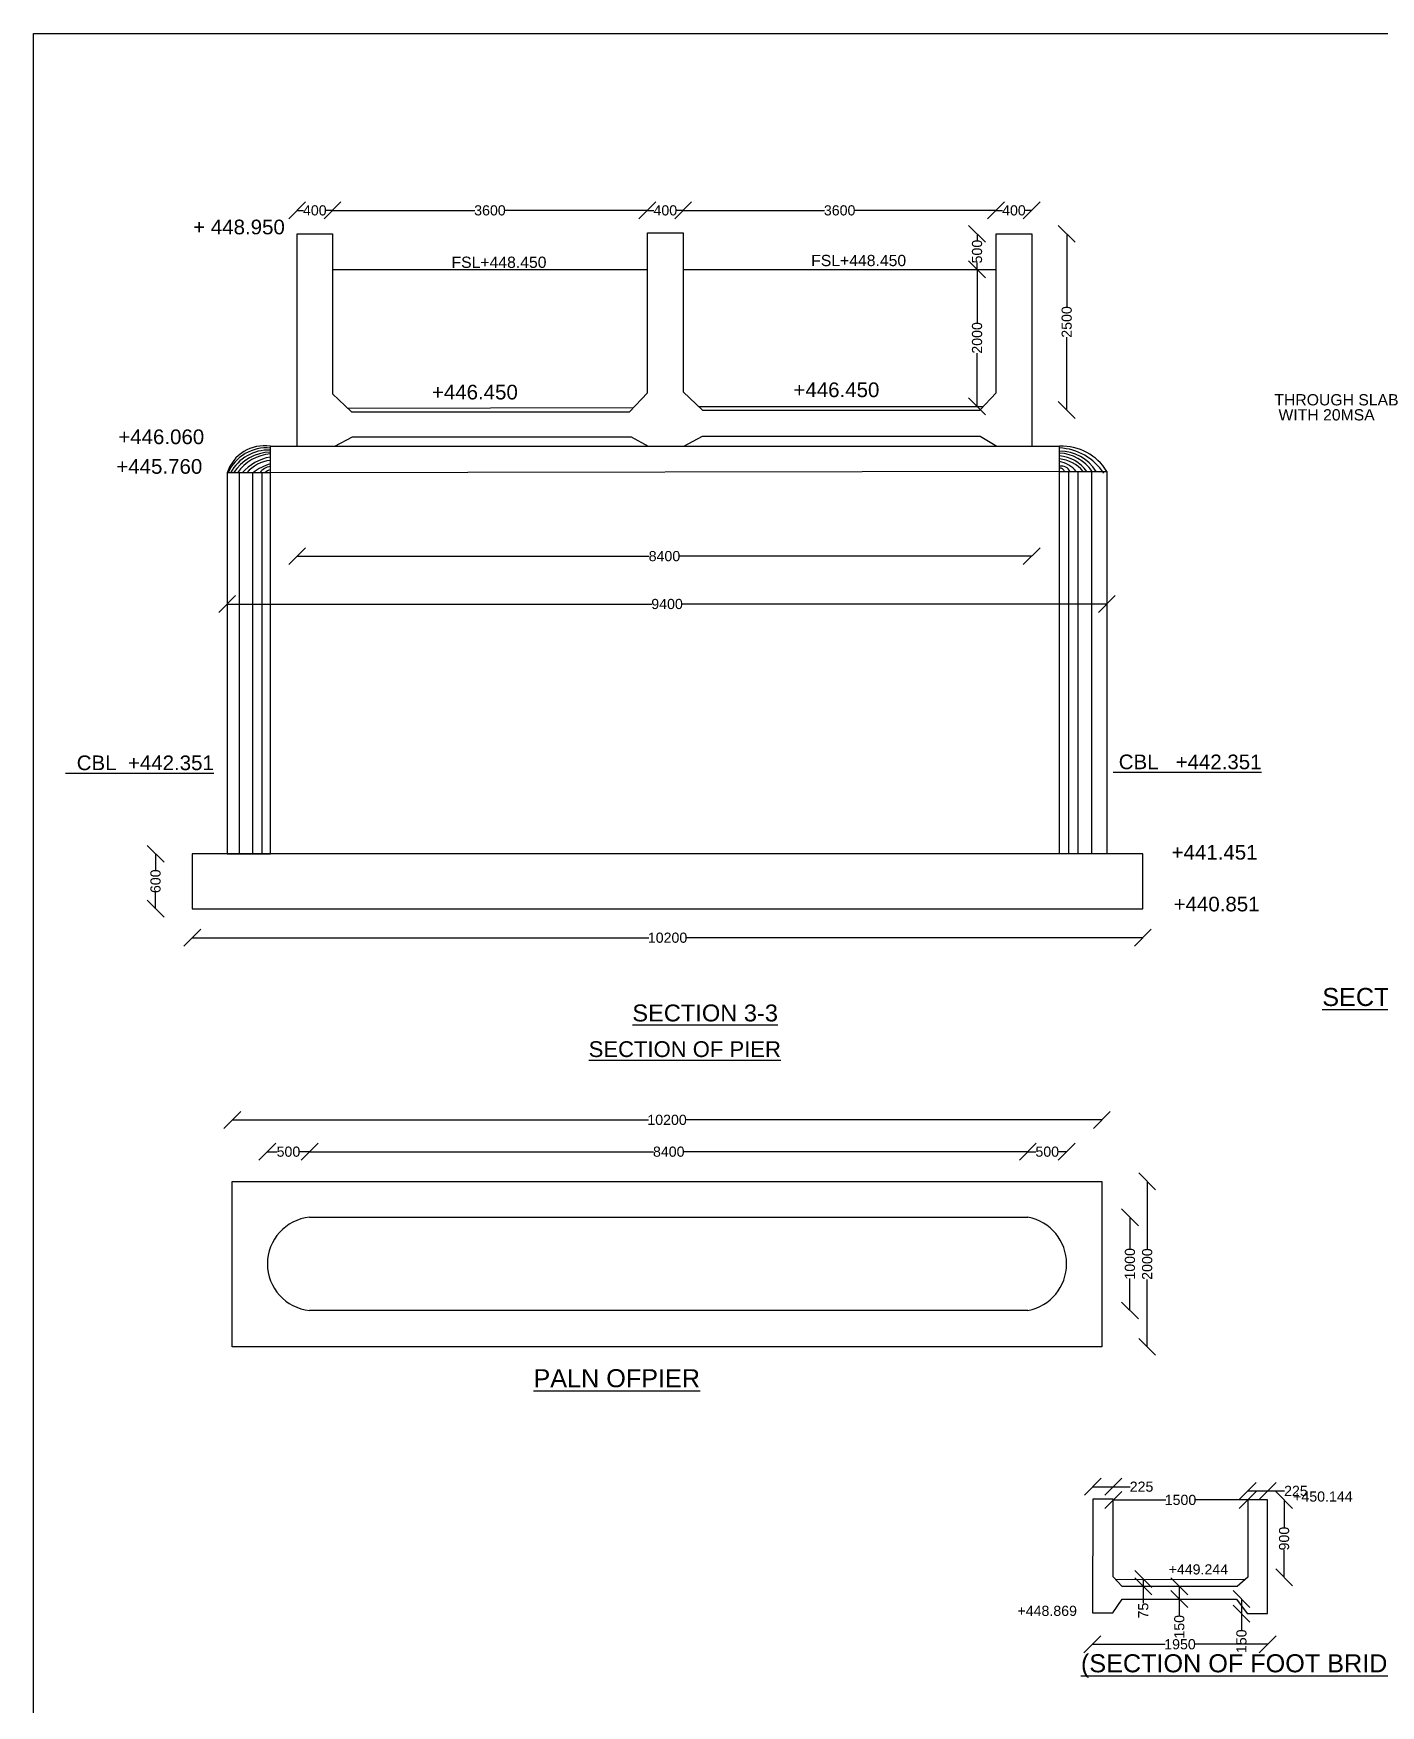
# Model space of a CAD drawing. Header units: millimetres. Extents: x 5763158 to 5770692, y 20980688 to 20986539.
# Drawn here: x 5763158 to 5765549, y 20983571 to 20986539 of the extents above; entities that cross this region are included whole.
import ezdxf

# ---------------------------------------------------------------- set-up
doc = ezdxf.new("R2010")
doc.units = ezdxf.units.MM
doc.header["$MEASUREMENT"] = 0
for name, color, linetype in [('DIMENSIONS', 7, 'Continuous'), ('DRAWING', 7, 'Continuous'), ('TEXT', 7, 'Continuous')]:
    doc.layers.add(name, color=color, linetype=linetype)
doc.styles.get("Standard").update_dxf_attribs({"font": 'arial.ttf', "height": 18})
doc.dimstyles.get("Standard").update_dxf_attribs({"dimtxt": 18, "dimasz": 30, "dimexe": 0.18, "dimexo": 0.0625, "dimgap": 0.09, "dimtad": 0, "dimdec": 0, "dimzin": 0, "dimdsep": 46, "dimtxsty": 'Standard', "dimblk": 'OBLIQUE', "dimcen": 0.09, "dimse1": 1, "dimse2": 1, "dimadec": 0, "dimazin": 0, "dimtfac": 1, "dimtdec": 0, "dimtofl": 0, "dimtmove": 0, "dimatfit": 3, "dimfxl": 1, "dimtolj": 1, "dimtzin": 0, "dimarcsym": 0})

# ---------------------------------------------------------------- blocks, each defined once
blk = doc.blocks.new('_Oblique')
at = {"color": 0, "linetype": 'ByBlock', "lineweight": -2}
blk.add_line((-0.5, -0.5), (0.5, 0.5), dxfattribs=at)
blk = doc.blocks.new('*D4')
at = {"layer": 'Defpoints', "color": 0, "transparency": 16777216}
for p in [(5763688.6, 20986224.8), (5763625.8, 20986183.3), (5763688.6, 20986183.3)]:
    blk.add_point(p, dxfattribs=at)
at = {"layer": 'DIMENSIONS', "color": 0, "lineweight": -2, "transparency": 16777216}
for p, q in [((5763625.8, 20986224.8), (5763636.9, 20986224.8)), ((5763688.6, 20986224.8), (5763677.5, 20986224.8))]:
    blk.add_line(p, q, dxfattribs=at)
at = {"layer": 'DIMENSIONS', "color": 0, "lineweight": -2, "transparency": 16777216, "xscale": 30, "yscale": 30, "zscale": 30, "rotation": 180}
blk.add_blockref('_Oblique', (5763625.8, 20986224.8), dxfattribs=at)
at = {"layer": 'DIMENSIONS', "color": 0, "lineweight": -2, "transparency": 16777216, "xscale": 30, "yscale": 30, "zscale": 30}
blk.add_blockref('_Oblique', (5763688.6, 20986224.8), dxfattribs=at)
at = {"layer": 'DIMENSIONS', "color": 0, "transparency": 16777216, "insert": (5763657.2, 20986224.8), "char_height": 18, "attachment_point": 5}
blk.add_mtext('\\A1;400', dxfattribs=at)
blk = doc.blocks.new('*D5')
at = {"layer": 'Defpoints', "color": 0, "transparency": 16777216}
for p in [(5764247.5, 20986224.8), (5763688.6, 20986183.3), (5764247.5, 20986183.3)]:
    blk.add_point(p, dxfattribs=at)
at = {"layer": 'DIMENSIONS', "color": 0, "lineweight": -2, "transparency": 16777216}
for p, q in [((5763688.6, 20986224.8), (5763941.1, 20986224.8)), ((5764247.5, 20986224.8), (5763995, 20986224.8))]:
    blk.add_line(p, q, dxfattribs=at)
at = {"layer": 'DIMENSIONS', "color": 0, "lineweight": -2, "transparency": 16777216, "xscale": 30, "yscale": 30, "zscale": 30, "rotation": 180}
blk.add_blockref('_Oblique', (5763688.6, 20986224.8), dxfattribs=at)
at = {"layer": 'DIMENSIONS', "color": 0, "lineweight": -2, "transparency": 16777216, "xscale": 30, "yscale": 30, "zscale": 30}
blk.add_blockref('_Oblique', (5764247.5, 20986224.8), dxfattribs=at)
at = {"layer": 'DIMENSIONS', "color": 0, "transparency": 16777216, "insert": (5763968, 20986224.8), "char_height": 18, "attachment_point": 5}
blk.add_mtext('\\A1;3600', dxfattribs=at)
blk = doc.blocks.new('*D6')
at = {"layer": 'Defpoints', "color": 0, "transparency": 16777216}
for p in [(5764310.9, 20986224.8), (5764247.5, 20986183.3), (5764310.9, 20986184.9)]:
    blk.add_point(p, dxfattribs=at)
at = {"layer": 'DIMENSIONS', "color": 0, "lineweight": -2, "transparency": 16777216}
for p, q in [((5764247.5, 20986224.8), (5764258.9, 20986224.8)), ((5764310.9, 20986224.8), (5764299.5, 20986224.8))]:
    blk.add_line(p, q, dxfattribs=at)
at = {"layer": 'DIMENSIONS', "color": 0, "lineweight": -2, "transparency": 16777216, "xscale": 30, "yscale": 30, "zscale": 30, "rotation": 180}
blk.add_blockref('_Oblique', (5764247.5, 20986224.8), dxfattribs=at)
at = {"layer": 'DIMENSIONS', "color": 0, "lineweight": -2, "transparency": 16777216, "xscale": 30, "yscale": 30, "zscale": 30}
blk.add_blockref('_Oblique', (5764310.9, 20986224.8), dxfattribs=at)
at = {"layer": 'DIMENSIONS', "color": 0, "transparency": 16777216, "insert": (5764279.2, 20986224.8), "char_height": 18, "attachment_point": 5}
blk.add_mtext('\\A1;400', dxfattribs=at)
blk = doc.blocks.new('*D7')
at = {"layer": 'Defpoints', "color": 0, "transparency": 16777216}
for p in [(5764866.2, 20986224.8), (5764310.9, 20986184.9), (5764866.2, 20986184.9)]:
    blk.add_point(p, dxfattribs=at)
at = {"layer": 'DIMENSIONS', "color": 0, "lineweight": -2, "transparency": 16777216}
for p, q in [((5764310.9, 20986224.8), (5764561.7, 20986224.8)), ((5764866.2, 20986224.8), (5764615.5, 20986224.8))]:
    blk.add_line(p, q, dxfattribs=at)
at = {"layer": 'DIMENSIONS', "color": 0, "lineweight": -2, "transparency": 16777216, "xscale": 30, "yscale": 30, "zscale": 30, "rotation": 180}
blk.add_blockref('_Oblique', (5764310.9, 20986224.8), dxfattribs=at)
at = {"layer": 'DIMENSIONS', "color": 0, "lineweight": -2, "transparency": 16777216, "xscale": 30, "yscale": 30, "zscale": 30}
blk.add_blockref('_Oblique', (5764866.2, 20986224.8), dxfattribs=at)
at = {"layer": 'DIMENSIONS', "color": 0, "transparency": 16777216, "insert": (5764588.6, 20986224.8), "char_height": 18, "attachment_point": 5}
blk.add_mtext('\\A1;3600', dxfattribs=at)
blk = doc.blocks.new('*D8')
at = {"layer": 'Defpoints', "color": 0, "transparency": 16777216}
for p in [(5764929.5, 20986224.8), (5764866.2, 20986184.9), (5764929.5, 20986184.9)]:
    blk.add_point(p, dxfattribs=at)
at = {"layer": 'DIMENSIONS', "color": 0, "lineweight": -2, "transparency": 16777216}
for p, q in [((5764866.2, 20986224.8), (5764877.6, 20986224.8)), ((5764929.5, 20986224.8), (5764918.2, 20986224.8))]:
    blk.add_line(p, q, dxfattribs=at)
at = {"layer": 'DIMENSIONS', "color": 0, "lineweight": -2, "transparency": 16777216, "xscale": 30, "yscale": 30, "zscale": 30, "rotation": 180}
blk.add_blockref('_Oblique', (5764866.2, 20986224.8), dxfattribs=at)
at = {"layer": 'DIMENSIONS', "color": 0, "lineweight": -2, "transparency": 16777216, "xscale": 30, "yscale": 30, "zscale": 30}
blk.add_blockref('_Oblique', (5764929.5, 20986224.8), dxfattribs=at)
at = {"layer": 'DIMENSIONS', "color": 0, "transparency": 16777216, "insert": (5764897.9, 20986224.8), "char_height": 18, "attachment_point": 5}
blk.add_mtext('\\A1;400', dxfattribs=at)
blk = doc.blocks.new('*D9')
at = {"layer": 'Defpoints', "color": 0, "transparency": 16777216}
for p in [(5764866.2, 20986183.3), (5764832.5, 20986120.1), (5764866.2, 20986120.1)]:
    blk.add_point(p, dxfattribs=at)
at = {"layer": 'DIMENSIONS', "color": 0, "lineweight": -2, "transparency": 16777216}
for p, q in [((5764832.5, 20986183.3), (5764832.5, 20986171.6)), ((5764832.5, 20986120.1), (5764832.5, 20986131.7))]:
    blk.add_line(p, q, dxfattribs=at)
at = {"layer": 'DIMENSIONS', "color": 0, "lineweight": -2, "transparency": 16777216, "xscale": 30, "yscale": 30, "zscale": 30}
for p, rotation in [((5764832.5, 20986183.3), 90), ((5764832.5, 20986120.1), 270)]:
    blk.add_blockref('_Oblique', p, dxfattribs=dict(at, rotation=rotation))
at = {"layer": 'DIMENSIONS', "color": 0, "transparency": 16777216, "insert": (5764832.5, 20986151.7), "char_height": 18, "attachment_point": 5, "rotation": 90}
blk.add_mtext('\\A1;500', dxfattribs=at)
blk = doc.blocks.new('*D10')
at = {"layer": 'Defpoints', "color": 0, "transparency": 16777216}
for p in [(5764832.5, 20986120.1), (5764832.5, 20985877), (5764843.6, 20985877)]:
    blk.add_point(p, dxfattribs=at)
at = {"layer": 'DIMENSIONS', "color": 0, "lineweight": -2, "transparency": 16777216}
for p, q in [((5764832.5, 20986120.1), (5764832.5, 20986025.6)), ((5764832.5, 20985877), (5764832.5, 20985971.5))]:
    blk.add_line(p, q, dxfattribs=at)
at = {"layer": 'DIMENSIONS', "color": 0, "lineweight": -2, "transparency": 16777216, "xscale": 30, "yscale": 30, "zscale": 30}
for p, rotation in [((5764832.5, 20986120.1), 90), ((5764832.5, 20985877), 270)]:
    blk.add_blockref('_Oblique', p, dxfattribs=dict(at, rotation=rotation))
at = {"layer": 'DIMENSIONS', "color": 0, "transparency": 16777216, "insert": (5764832.5, 20985998.5), "char_height": 18, "attachment_point": 5, "rotation": 90}
blk.add_mtext('\\A1;2000', dxfattribs=at)
blk = doc.blocks.new('*D11')
at = {"layer": 'Defpoints', "color": 0, "transparency": 16777216}
for p in [(5764929.5, 20986183.3), (5764837.3, 20985870.4), (5764991.6, 20985870.4)]:
    blk.add_point(p, dxfattribs=at)
at = {"layer": 'DIMENSIONS', "color": 0, "lineweight": -2, "transparency": 16777216}
for p, q in [((5764991.6, 20986183.3), (5764991.6, 20986053.9)), ((5764991.6, 20985870.4), (5764991.6, 20985999.7))]:
    blk.add_line(p, q, dxfattribs=at)
at = {"layer": 'DIMENSIONS', "color": 0, "lineweight": -2, "transparency": 16777216, "xscale": 30, "yscale": 30, "zscale": 30}
for p, rotation in [((5764991.6, 20986183.3), 90), ((5764991.6, 20985870.4), 270)]:
    blk.add_blockref('_Oblique', p, dxfattribs=dict(at, rotation=rotation))
at = {"layer": 'DIMENSIONS', "color": 0, "transparency": 16777216, "insert": (5764991.6, 20986026.8), "char_height": 18, "attachment_point": 5, "rotation": 90}
blk.add_mtext('\\A1;2500', dxfattribs=at)
blk = doc.blocks.new('*D12')
at = {"layer": 'Defpoints', "color": 0, "transparency": 16777216}
for p in [(5763625.8, 20985806.2), (5764929.5, 20985806.2), (5764929.5, 20985611.1)]:
    blk.add_point(p, dxfattribs=at)
at = {"layer": 'DIMENSIONS', "color": 0, "lineweight": -2, "transparency": 16777216}
for p, q in [((5763625.8, 20985611.1), (5764250.7, 20985611.1)), ((5764929.5, 20985611.1), (5764304.6, 20985611.1))]:
    blk.add_line(p, q, dxfattribs=at)
at = {"layer": 'DIMENSIONS', "color": 0, "lineweight": -2, "transparency": 16777216, "xscale": 30, "yscale": 30, "zscale": 30, "rotation": 180}
blk.add_blockref('_Oblique', (5763625.8, 20985611.1), dxfattribs=at)
at = {"layer": 'DIMENSIONS', "color": 0, "lineweight": -2, "transparency": 16777216, "xscale": 30, "yscale": 30, "zscale": 30}
blk.add_blockref('_Oblique', (5764929.5, 20985611.1), dxfattribs=at)
at = {"layer": 'DIMENSIONS', "color": 0, "transparency": 16777216, "insert": (5764277.7, 20985611.1), "char_height": 18, "attachment_point": 5}
blk.add_mtext('\\A1;8400', dxfattribs=at)
blk = doc.blocks.new('*D13')
at = {"layer": 'Defpoints', "color": 0, "transparency": 16777216}
for p in [(5763501.7, 20985526.1), (5765062.8, 20985526.1), (5765062.8, 20985526.1)]:
    blk.add_point(p, dxfattribs=at)
at = {"layer": 'DIMENSIONS', "color": 0, "lineweight": -2, "transparency": 16777216}
for p, q in [((5763501.7, 20985526.1), (5764255.3, 20985526.1)), ((5765062.8, 20985526.1), (5764309.2, 20985526.1))]:
    blk.add_line(p, q, dxfattribs=at)
at = {"layer": 'DIMENSIONS', "color": 0, "lineweight": -2, "transparency": 16777216, "xscale": 30, "yscale": 30, "zscale": 30, "rotation": 180}
blk.add_blockref('_Oblique', (5763501.7, 20985526.1), dxfattribs=at)
at = {"layer": 'DIMENSIONS', "color": 0, "lineweight": -2, "transparency": 16777216, "xscale": 30, "yscale": 30, "zscale": 30}
blk.add_blockref('_Oblique', (5765062.8, 20985526.1), dxfattribs=at)
at = {"layer": 'DIMENSIONS', "color": 0, "transparency": 16777216, "insert": (5764282.3, 20985526.1), "char_height": 18, "attachment_point": 5}
blk.add_mtext('\\A1;9400', dxfattribs=at)
blk = doc.blocks.new('*D14')
at = {"layer": 'Defpoints', "color": 0, "transparency": 16777216}
for p in [(5763439.8, 20984985.3), (5765126.7, 20984985.3), (5765126.7, 20984933.8)]:
    blk.add_point(p, dxfattribs=at)
at = {"layer": 'DIMENSIONS', "color": 0, "lineweight": -2, "transparency": 16777216}
for p, q in [((5763439.8, 20984933.8), (5764250.1, 20984933.8)), ((5765126.7, 20984933.8), (5764316.3, 20984933.8))]:
    blk.add_line(p, q, dxfattribs=at)
at = {"layer": 'DIMENSIONS', "color": 0, "lineweight": -2, "transparency": 16777216, "xscale": 30, "yscale": 30, "zscale": 30, "rotation": 180}
blk.add_blockref('_Oblique', (5763439.8, 20984933.8), dxfattribs=at)
at = {"layer": 'DIMENSIONS', "color": 0, "lineweight": -2, "transparency": 16777216, "xscale": 30, "yscale": 30, "zscale": 30}
blk.add_blockref('_Oblique', (5765126.7, 20984933.8), dxfattribs=at)
at = {"layer": 'DIMENSIONS', "color": 0, "transparency": 16777216, "insert": (5764283.2, 20984933.8), "char_height": 18, "attachment_point": 5}
blk.add_mtext('\\A1;10200', dxfattribs=at)
blk = doc.blocks.new('*D15')
at = {"layer": 'Defpoints', "color": 0, "transparency": 16777216}
for p in [(5763439.8, 20985082.8), (5763374.6, 20984985.3), (5763439.8, 20984985.3)]:
    blk.add_point(p, dxfattribs=at)
at = {"layer": 'DIMENSIONS', "color": 0, "lineweight": -2, "transparency": 16777216}
for p, q in [((5763374.6, 20985082.8), (5763374.6, 20985054)), ((5763374.6, 20984985.3), (5763374.6, 20985014.1))]:
    blk.add_line(p, q, dxfattribs=at)
at = {"layer": 'DIMENSIONS', "color": 0, "lineweight": -2, "transparency": 16777216, "xscale": 30, "yscale": 30, "zscale": 30}
for p, rotation in [((5763374.6, 20985082.8), 90), ((5763374.6, 20984985.3), 270)]:
    blk.add_blockref('_Oblique', p, dxfattribs=dict(at, rotation=rotation))
at = {"layer": 'DIMENSIONS', "color": 0, "transparency": 16777216, "insert": (5763374.6, 20985034.1), "char_height": 18, "attachment_point": 5, "rotation": 90}
blk.add_mtext('\\A1;600', dxfattribs=at)
blk = doc.blocks.new('*D45')
at = {"layer": 'Defpoints', "color": 0, "transparency": 16777216}
for p in [(5765053.9, 20984610.5), (5763510.7, 20984501.4), (5765053.9, 20984501.4)]:
    blk.add_point(p, dxfattribs=at)
at = {"layer": 'DIMENSIONS', "color": 0, "lineweight": -2, "transparency": 16777216}
for p, q in [((5763510.7, 20984610.5), (5764249.2, 20984610.5)), ((5765053.9, 20984610.5), (5764315.4, 20984610.5))]:
    blk.add_line(p, q, dxfattribs=at)
at = {"layer": 'DIMENSIONS', "color": 0, "lineweight": -2, "transparency": 16777216, "xscale": 30, "yscale": 30, "zscale": 30, "rotation": 180}
blk.add_blockref('_Oblique', (5763510.7, 20984610.5), dxfattribs=at)
at = {"layer": 'DIMENSIONS', "color": 0, "lineweight": -2, "transparency": 16777216, "xscale": 30, "yscale": 30, "zscale": 30}
blk.add_blockref('_Oblique', (5765053.9, 20984610.5), dxfattribs=at)
at = {"layer": 'DIMENSIONS', "color": 0, "transparency": 16777216, "insert": (5764282.3, 20984610.5), "char_height": 18, "attachment_point": 5}
blk.add_mtext('\\A1;10200', dxfattribs=at)
blk = doc.blocks.new('*D46')
at = {"layer": 'Defpoints', "color": 0, "transparency": 16777216}
for p in [(5763647.9, 20984554), (5763647.9, 20984437.7), (5763573, 20984355)]:
    blk.add_point(p, dxfattribs=at)
at = {"layer": 'DIMENSIONS', "color": 0, "lineweight": -2, "transparency": 16777216}
for p, q in [((5763573, 20984554), (5763590.5, 20984554)), ((5763647.9, 20984554), (5763630.4, 20984554))]:
    blk.add_line(p, q, dxfattribs=at)
at = {"layer": 'DIMENSIONS', "color": 0, "lineweight": -2, "transparency": 16777216, "xscale": 30, "yscale": 30, "zscale": 30, "rotation": 180}
blk.add_blockref('_Oblique', (5763573, 20984554), dxfattribs=at)
at = {"layer": 'DIMENSIONS', "color": 0, "lineweight": -2, "transparency": 16777216, "xscale": 30, "yscale": 30, "zscale": 30}
blk.add_blockref('_Oblique', (5763647.9, 20984554), dxfattribs=at)
at = {"layer": 'DIMENSIONS', "color": 0, "transparency": 16777216, "insert": (5763610.4, 20984554), "char_height": 18, "attachment_point": 5}
blk.add_mtext('\\A1;500', dxfattribs=at)
blk = doc.blocks.new('*D47')
at = {"layer": 'Defpoints', "color": 0, "transparency": 16777216}
for p in [(5764922.6, 20984554), (5763647.9, 20984437.7), (5764922.6, 20984437.7)]:
    blk.add_point(p, dxfattribs=at)
at = {"layer": 'DIMENSIONS', "color": 0, "lineweight": -2, "transparency": 16777216}
for p, q in [((5763647.9, 20984554), (5764258.3, 20984554)), ((5764922.6, 20984554), (5764312.2, 20984554))]:
    blk.add_line(p, q, dxfattribs=at)
at = {"layer": 'DIMENSIONS', "color": 0, "lineweight": -2, "transparency": 16777216, "xscale": 30, "yscale": 30, "zscale": 30, "rotation": 180}
blk.add_blockref('_Oblique', (5763647.9, 20984554), dxfattribs=at)
at = {"layer": 'DIMENSIONS', "color": 0, "lineweight": -2, "transparency": 16777216, "xscale": 30, "yscale": 30, "zscale": 30}
blk.add_blockref('_Oblique', (5764922.6, 20984554), dxfattribs=at)
at = {"layer": 'DIMENSIONS', "color": 0, "transparency": 16777216, "insert": (5764285.3, 20984554), "char_height": 18, "attachment_point": 5}
blk.add_mtext('\\A1;8400', dxfattribs=at)
blk = doc.blocks.new('*D48')
at = {"layer": 'Defpoints', "color": 0, "transparency": 16777216}
for p in [(5764991.3, 20984554), (5764922.6, 20984437.7), (5764991.3, 20984355)]:
    blk.add_point(p, dxfattribs=at)
at = {"layer": 'DIMENSIONS', "color": 0, "lineweight": -2, "transparency": 16777216}
for p, q in [((5764922.6, 20984554), (5764937, 20984554)), ((5764991.3, 20984554), (5764976.9, 20984554))]:
    blk.add_line(p, q, dxfattribs=at)
at = {"layer": 'DIMENSIONS', "color": 0, "lineweight": -2, "transparency": 16777216, "xscale": 30, "yscale": 30, "zscale": 30, "rotation": 180}
blk.add_blockref('_Oblique', (5764922.6, 20984554), dxfattribs=at)
at = {"layer": 'DIMENSIONS', "color": 0, "lineweight": -2, "transparency": 16777216, "xscale": 30, "yscale": 30, "zscale": 30}
blk.add_blockref('_Oblique', (5764991.3, 20984554), dxfattribs=at)
at = {"layer": 'DIMENSIONS', "color": 0, "transparency": 16777216, "insert": (5764957, 20984554), "char_height": 18, "attachment_point": 5}
blk.add_mtext('\\A1;500', dxfattribs=at)
blk = doc.blocks.new('*D49')
at = {"layer": 'Defpoints', "color": 0, "transparency": 16777216}
for p in [(5764922.6, 20984437.7), (5764922.6, 20984272.2), (5765103.8, 20984272.2)]:
    blk.add_point(p, dxfattribs=at)
at = {"layer": 'DIMENSIONS', "color": 0, "lineweight": -2, "transparency": 16777216}
for p, q in [((5765103.8, 20984437.7), (5765103.8, 20984381)), ((5765103.8, 20984272.2), (5765103.8, 20984328.9))]:
    blk.add_line(p, q, dxfattribs=at)
at = {"layer": 'DIMENSIONS', "color": 0, "lineweight": -2, "transparency": 16777216, "xscale": 30, "yscale": 30, "zscale": 30}
for p, rotation in [((5765103.8, 20984437.7), 90), ((5765103.8, 20984272.2), 270)]:
    blk.add_blockref('_Oblique', p, dxfattribs=dict(at, rotation=rotation))
at = {"layer": 'DIMENSIONS', "color": 0, "transparency": 16777216, "insert": (5765103.8, 20984355), "char_height": 18, "attachment_point": 5, "rotation": 90}
blk.add_mtext('\\A1;1000', dxfattribs=at)
blk = doc.blocks.new('*D50')
at = {"layer": 'Defpoints', "color": 0, "transparency": 16777216}
for p in [(5765053.9, 20984501.4), (5765053.9, 20984207.7), (5765134.4, 20984207.7)]:
    blk.add_point(p, dxfattribs=at)
at = {"layer": 'DIMENSIONS', "color": 0, "lineweight": -2, "transparency": 16777216}
for p, q in [((5765134.4, 20984501.4), (5765134.4, 20984381.7)), ((5765134.4, 20984207.7), (5765134.4, 20984327.5))]:
    blk.add_line(p, q, dxfattribs=at)
at = {"layer": 'DIMENSIONS', "color": 0, "lineweight": -2, "transparency": 16777216, "xscale": 30, "yscale": 30, "zscale": 30}
for p, rotation in [((5765134.4, 20984501.4), 90), ((5765134.4, 20984207.7), 270)]:
    blk.add_blockref('_Oblique', p, dxfattribs=dict(at, rotation=rotation))
at = {"layer": 'DIMENSIONS', "color": 0, "transparency": 16777216, "insert": (5765134.4, 20984354.6), "char_height": 18, "attachment_point": 5, "rotation": 90}
blk.add_mtext('\\A1;2000', dxfattribs=at)
blk = doc.blocks.new('*D60')
at = {"layer": 'Defpoints', "color": 0, "transparency": 16777216}
for p in [(5765074.2, 20983959.4), (5765038, 20983937.5), (5765074.2, 20983937.5)]:
    blk.add_point(p, dxfattribs=at)
at = {"layer": 'DIMENSIONS', "color": 0, "lineweight": -2, "transparency": 16777216}
for p, q in [((5765038, 20983959.4), (5765074.2, 20983959.4)), ((5765074.2, 20983959.4), (5765104.2, 20983959.4))]:
    blk.add_line(p, q, dxfattribs=at)
at = {"layer": 'DIMENSIONS', "color": 0, "lineweight": -2, "transparency": 16777216, "xscale": 30, "yscale": 30, "zscale": 30, "rotation": 180}
blk.add_blockref('_Oblique', (5765038, 20983959.4), dxfattribs=at)
at = {"layer": 'DIMENSIONS', "color": 0, "lineweight": -2, "transparency": 16777216, "xscale": 30, "yscale": 30, "zscale": 30}
blk.add_blockref('_Oblique', (5765074.2, 20983959.4), dxfattribs=at)
at = {"layer": 'DIMENSIONS', "color": 0, "transparency": 16777216, "insert": (5765124.4, 20983959.4), "char_height": 18, "attachment_point": 5}
blk.add_mtext('\\A1;225', dxfattribs=at)
blk = doc.blocks.new('*D61')
at = {"layer": 'Defpoints', "color": 0, "transparency": 16777216}
for p in [(5765074.2, 20983937.5), (5765312.7, 20983935.9), (5765312.7, 20983935.9)]:
    blk.add_point(p, dxfattribs=at)
at = {"layer": 'DIMENSIONS', "color": 0, "lineweight": -2, "transparency": 16777216}
for p, q in [((5765074.2, 20983935.9), (5765167.4, 20983935.9)), ((5765312.7, 20983935.9), (5765219.6, 20983935.9))]:
    blk.add_line(p, q, dxfattribs=at)
at = {"layer": 'DIMENSIONS', "color": 0, "lineweight": -2, "transparency": 16777216, "xscale": 30, "yscale": 30, "zscale": 30, "rotation": 180}
blk.add_blockref('_Oblique', (5765074.2, 20983935.9), dxfattribs=at)
at = {"layer": 'DIMENSIONS', "color": 0, "lineweight": -2, "transparency": 16777216, "xscale": 30, "yscale": 30, "zscale": 30}
blk.add_blockref('_Oblique', (5765312.7, 20983935.9), dxfattribs=at)
at = {"layer": 'DIMENSIONS', "color": 0, "transparency": 16777216, "insert": (5765193.5, 20983935.9), "char_height": 18, "attachment_point": 5}
blk.add_mtext('\\A1;1500', dxfattribs=at)
blk = doc.blocks.new('*D62')
at = {"layer": 'Defpoints', "color": 0, "transparency": 16777216}
for p in [(5765348.1, 20983951.9), (5765312.7, 20983935.9), (5765348.1, 20983935.9)]:
    blk.add_point(p, dxfattribs=at)
at = {"layer": 'DIMENSIONS', "color": 0, "lineweight": -2, "transparency": 16777216}
for p, q in [((5765312.7, 20983951.9), (5765348.1, 20983951.9)), ((5765348.1, 20983951.9), (5765378.1, 20983951.9))]:
    blk.add_line(p, q, dxfattribs=at)
at = {"layer": 'DIMENSIONS', "color": 0, "lineweight": -2, "transparency": 16777216, "xscale": 30, "yscale": 30, "zscale": 30, "rotation": 180}
blk.add_blockref('_Oblique', (5765312.7, 20983951.9), dxfattribs=at)
at = {"layer": 'DIMENSIONS', "color": 0, "lineweight": -2, "transparency": 16777216, "xscale": 30, "yscale": 30, "zscale": 30}
blk.add_blockref('_Oblique', (5765348.1, 20983951.9), dxfattribs=at)
at = {"layer": 'DIMENSIONS', "color": 0, "transparency": 16777216, "insert": (5765398.3, 20983951.9), "char_height": 18, "attachment_point": 5}
blk.add_mtext('\\A1;225', dxfattribs=at)
blk = doc.blocks.new('*D63')
at = {"layer": 'Defpoints', "color": 0, "transparency": 16777216}
for p in [(5765349.9, 20983935.9), (5765312.7, 20983798.7), (5765377.4, 20983798.7)]:
    blk.add_point(p, dxfattribs=at)
at = {"layer": 'DIMENSIONS', "color": 0, "lineweight": -2, "transparency": 16777216}
for p, q in [((5765377.4, 20983935.9), (5765377.4, 20983887.3)), ((5765377.4, 20983798.7), (5765377.4, 20983847.4))]:
    blk.add_line(p, q, dxfattribs=at)
at = {"layer": 'DIMENSIONS', "color": 0, "lineweight": -2, "transparency": 16777216, "xscale": 30, "yscale": 30, "zscale": 30}
for p, rotation in [((5765377.4, 20983935.9), 90), ((5765377.4, 20983798.7), 270)]:
    blk.add_blockref('_Oblique', p, dxfattribs=dict(at, rotation=rotation))
at = {"layer": 'DIMENSIONS', "color": 0, "transparency": 16777216, "insert": (5765377.4, 20983867.3), "char_height": 18, "attachment_point": 5, "rotation": 90}
blk.add_mtext('\\A1;900', dxfattribs=at)
blk = doc.blocks.new('*D64')
at = {"layer": 'Defpoints', "color": 0, "transparency": 16777216}
for p in [(5765127.5, 20983795.4), (5765127.5, 20983782.5), (5765127.5, 20983782.5)]:
    blk.add_point(p, dxfattribs=at)
at = {"layer": 'DIMENSIONS', "color": 0, "lineweight": -2, "transparency": 16777216}
for p, q in [((5765127.5, 20983795.4), (5765127.5, 20983782.5)), ((5765127.5, 20983782.5), (5765127.5, 20983752.5))]:
    blk.add_line(p, q, dxfattribs=at)
at = {"layer": 'DIMENSIONS', "color": 0, "lineweight": -2, "transparency": 16777216, "xscale": 30, "yscale": 30, "zscale": 30}
for p, rotation in [((5765127.5, 20983795.4), 90), ((5765127.5, 20983782.5), 270)]:
    blk.add_blockref('_Oblique', p, dxfattribs=dict(at, rotation=rotation))
at = {"layer": 'DIMENSIONS', "color": 0, "transparency": 16777216, "insert": (5765127.5, 20983739.5), "char_height": 18, "attachment_point": 5, "rotation": 90}
blk.add_mtext('\\A1;75', dxfattribs=at)
blk = doc.blocks.new('*D65')
at = {"layer": 'Defpoints', "color": 0, "transparency": 16777216}
for p in [(5765180, 20983782.5), (5765180, 20983759.9), (5765191.4, 20983759.9)]:
    blk.add_point(p, dxfattribs=at)
at = {"layer": 'DIMENSIONS', "color": 0, "lineweight": -2, "transparency": 16777216}
for p, q in [((5765191.4, 20983782.5), (5765191.4, 20983759.9)), ((5765191.4, 20983759.9), (5765191.4, 20983729.9))]:
    blk.add_line(p, q, dxfattribs=at)
at = {"layer": 'DIMENSIONS', "color": 0, "lineweight": -2, "transparency": 16777216, "xscale": 30, "yscale": 30, "zscale": 30}
for p, rotation in [((5765191.4, 20983782.5), 90), ((5765191.4, 20983759.9), 270)]:
    blk.add_blockref('_Oblique', p, dxfattribs=dict(at, rotation=rotation))
at = {"layer": 'DIMENSIONS', "color": 0, "transparency": 16777216, "insert": (5765191.4, 20983710.8), "char_height": 18, "attachment_point": 5, "rotation": 90}
blk.add_mtext('\\A1;150', dxfattribs=at)
blk = doc.blocks.new('*D66')
at = {"layer": 'Defpoints', "color": 0, "transparency": 16777216}
for p in [(5765293, 20983759.9), (5765301.7, 20983734.2), (5765312, 20983734.2)]:
    blk.add_point(p, dxfattribs=at)
at = {"layer": 'DIMENSIONS', "color": 0, "lineweight": -2, "transparency": 16777216}
for p, q in [((5765301.7, 20983759.9), (5765301.7, 20983734.2)), ((5765301.7, 20983734.2), (5765301.7, 20983704.2))]:
    blk.add_line(p, q, dxfattribs=at)
at = {"layer": 'DIMENSIONS', "color": 0, "lineweight": -2, "transparency": 16777216, "xscale": 30, "yscale": 30, "zscale": 30}
for p, rotation in [((5765301.7, 20983759.9), 90), ((5765301.7, 20983734.2), 270)]:
    blk.add_blockref('_Oblique', p, dxfattribs=dict(at, rotation=rotation))
at = {"layer": 'DIMENSIONS', "color": 0, "transparency": 16777216, "insert": (5765301.7, 20983685.1), "char_height": 18, "attachment_point": 5, "rotation": 90}
blk.add_mtext('\\A1;150', dxfattribs=at)
blk = doc.blocks.new('*D67')
at = {"layer": 'Defpoints', "color": 0, "transparency": 16777216}
for p in [(5765037.2, 20983735.8), (5765348.1, 20983735.8), (5765348.1, 20983679.7)]:
    blk.add_point(p, dxfattribs=at)
at = {"layer": 'DIMENSIONS', "color": 0, "lineweight": -2, "transparency": 16777216}
for p, q in [((5765037.2, 20983679.7), (5765166.5, 20983679.7)), ((5765348.1, 20983679.7), (5765218.7, 20983679.7))]:
    blk.add_line(p, q, dxfattribs=at)
at = {"layer": 'DIMENSIONS', "color": 0, "lineweight": -2, "transparency": 16777216, "xscale": 30, "yscale": 30, "zscale": 30, "rotation": 180}
blk.add_blockref('_Oblique', (5765037.2, 20983679.7), dxfattribs=at)
at = {"layer": 'DIMENSIONS', "color": 0, "lineweight": -2, "transparency": 16777216, "xscale": 30, "yscale": 30, "zscale": 30}
blk.add_blockref('_Oblique', (5765348.1, 20983679.7), dxfattribs=at)
at = {"layer": 'DIMENSIONS', "color": 0, "transparency": 16777216, "insert": (5765192.6, 20983679.7), "char_height": 18, "attachment_point": 5}
blk.add_mtext('\\A1;1950', dxfattribs=at)

msp = doc.modelspace()

# ---------------------------------------------------------------- linework, layer by layer
at = {"layer": 'DRAWING', "color": 0}
for points in [[(5763625.8, 20985806.2), (5763625.8, 20986183.3), (5763688.6, 20986183.3), (5763688.6, 20985899.3), (5763722.1, 20985867.3), (5764215.7, 20985867.3), (5764247.5, 20985901.2), (5764247.5, 20986184.9), (5764310.9, 20986184.9), (5764310.9, 20985902.7), (5764345.5, 20985870.4), (5764837.3, 20985870.4), (5764866.2, 20985901), (5764866.2, 20986183.3), (5764929.5, 20986183.3), (5764929.5, 20985806.2)], [(5763688.6, 20986120.1), (5764247.5, 20986120.1)], [(5764310.9, 20986120.1), (5764866.2, 20986120.1)], [(5763715, 20985874.1), (5764222.7, 20985874.8)], [(5764338.6, 20985876.9), (5764843.6, 20985877)], [(5763693, 20985806.2), (5763724.3, 20985823.2), (5764218.9, 20985823.2), (5764248.9, 20985806.2)], [(5764312, 20985806.2), (5764345.3, 20985824.3), (5764838.2, 20985824.3), (5764867.7, 20985806.2)], [(5763578.3, 20985759), (5763578.3, 20985806.2), (5764978.8, 20985806.2)], [(5764978.8, 20985761.4), (5764978.8, 20985806.2)], [(5763522.8, 20985759), (5763522.8, 20985082.8)], [(5763546.5, 20985759), (5763546.5, 20985082.8)], [(5763563.4, 20985759), (5763563.4, 20985082.8)], [(5764978.8, 20985761.4), (5763578.3, 20985759)], [(5764994.6, 20985761.4), (5764994.6, 20985082.8)], [(5765011.5, 20985761.4), (5765011.5, 20985082.8)], [(5765035.3, 20985761.4), (5765035.3, 20985082.8)], [(5763647.9, 20984437.7), (5764922.6, 20984437.7)], [(5764922.6, 20984272.2), (5763647.9, 20984272.2)], [(5765037.2, 20983735.8), (5765073.7, 20983735.8), (5765089.8, 20983759.9), (5765293, 20983759.9), (5765312, 20983734.2), (5765348.1, 20983734.2), (5765348.1, 20983935.9), (5765312.7, 20983935.9), (5765312.7, 20983798.7), (5765294.1, 20983782.5), (5765090.1, 20983782.5), (5765074.2, 20983799.6), (5765074.2, 20983937.5), (5765038, 20983937.5), (5765037.2, 20983735.8)], [(5765078, 20983795.5), (5765308.5, 20983795)]]:
    msp.add_lwpolyline(points, dxfattribs=at)
for points in [[(5763501.7, 20985082.8), (5763578.3, 20985082.8), (5763578.3, 20985759), (5763501.7, 20985759)], [(5765062.8, 20985082.8), (5764978.8, 20985082.8), (5764978.8, 20985761.4), (5765062.8, 20985761.4)], [(5763439.8, 20984985.3), (5765126.7, 20984985.3), (5765126.7, 20985082.8), (5763439.8, 20985082.8)], [(5763510.7, 20984501.4), (5765053.9, 20984501.4), (5765053.9, 20984207.7), (5763510.7, 20984207.7)]]:
    msp.add_lwpolyline(points, close=True, dxfattribs=at)
for centre, radius, start, end in [((5763567.7, 20985737.7), 69.4, 81.2187, 162.1085), ((5763571.4, 20985729), 74.4, 84.6771, 156.2171), ((5763575.3, 20985723), 76.5, 87.7197, 151.9092), ((5763580.5, 20985716.2), 79.8, 91.5707, 147.5871), ((5763583.5, 20985716.6), 76.2, 93.9109, 146.161), ((5763592.3, 20985703.4), 84.7, 99.492, 138.9548), ((5764983.3, 20985713.4), 92.9, 31.0963, 92.7354), ((5764974.1, 20985703.7), 99.6, 33.1405, 87.2557), ((5764979.3, 20985721.7), 75.8, 31.5899, 90.371), ((5764974.9, 20985719.8), 74.4, 33.983, 86.9905), ((5764973.5, 20985723.8), 65.6, 34.9509, 85.3714), ((5764972.9, 20985722.2), 61.9, 39.2984, 84.5333), ((5763584.8, 20985718.7), 62.8, 95.962, 140.0488), ((5763600.9, 20985695), 83.1, 105.7368, 129.594), ((5763582.7, 20985741.9), 28.7, 98.8862, 143.3566), ((5763580, 20985750.6), 14, 96.7174, 143.3068), ((5764969.5, 20985729.4), 50.4, 39.4186, 79.2917), ((5764982, 20985753.2), 17.7, 27.5016, 100.4247), ((5764979.7, 20985759.1), 8.19, 16.1546, 96.3451), ((5763656.1, 20984355), 83.1, 95.6422, 264.3578), ((5764907.2, 20984355), 84.2, 280.5968, 79.4032)]:
    msp.add_arc(centre, radius, start, end, dxfattribs=at)
at = {"layer": 'TEXT', "color": 0}
msp.add_lwpolyline([(5770667.3, 20980687.7), (5763157.9, 20980687.7), (5763157.9, 20986538.9), (5770667.3, 20986538.9)], close=True, dxfattribs=at)

# ---------------------------------------------------------------- texts
for s, height, p in [('+ 448.950', 26, (5763441.4, 20986182.4)), ('FSL+448.450', 20, (5763899.8, 20986122.8)), ('FSL+448.450', 20, (5764538.1, 20986125.9)), ('+446.450', 26, (5763865, 20985889.3)), ('+446.450', 26, (5764506.6, 20985893.4)), ('THROUGH SLAB', 20, (5765360.1, 20985878.7)), ('WITH 20MSA', 20, (5765367.4, 20985852)), ('+446.060', 26, (5763308.4, 20985810)), ('+445.760', 26, (5763305, 20985757.4)), ('%%U  CBL  +442.351', 26, (5763214.5, 20985231.3)), ('%%U CBL   +442.351', 26, (5765073.8, 20985233)), ('+441.451', 26, (5765177.7, 20985072.5)), ('+440.851', 26, (5765181.3, 20984980.6)), ('%%USECTION OF PIER (UNDER TROUGH)', 32, (5765445.1, 20984812.7)), ('%%USECTION 3-3', 30, (5764220.7, 20984785.3)), ('%%USECTION OF PIER', 28, (5764143.2, 20984722.1)), ('%%UPALN OFPIER', 32, (5764045.2, 20984136)), ('+450.144', 18, (5765393.4, 20983933)), ('+449.244', 18, (5765172.4, 20983803.7)), ('+448.869', 18, (5764904.2, 20983730.1)), ('%%U(SECTION OF FOOT BRIDGE)', 32, (5765016.8, 20983630))]:
    msp.add_text(s, height=height, dxfattribs=at).set_placement(p)

# ---------------------------------------------------------------- dimensions: what is measured, and where the dimension line sits
at = {"layer": 'DIMENSIONS', "color": 0}
for base, p1, p2, text, picture, middle in [((5763688.6, 20986224.8), (5763625.8, 20986183.3), (5763688.6, 20986183.3), '400', '*D4', (5763657.2, 20986224.8)), ((5764247.5, 20986224.8), (5763688.6, 20986183.3), (5764247.5, 20986183.3), '3600', '*D5', (5763968, 20986224.8)), ((5764310.9, 20986224.8), (5764247.5, 20986183.3), (5764310.9, 20986184.9), '400', '*D6', (5764279.2, 20986224.8)), ((5764866.2, 20986224.8), (5764310.9, 20986184.9), (5764866.2, 20986184.9), '3600', '*D7', (5764588.6, 20986224.8)), ((5764929.5, 20986224.8), (5764866.2, 20986184.9), (5764929.5, 20986184.9), '400', '*D8', (5764897.9, 20986224.8)), ((5764929.5, 20985611.1), (5763625.8, 20985806.2), (5764929.5, 20985806.2), '8400', '*D12', (5764277.7, 20985611.1)), ((5765062.8, 20985526.1), (5763501.7, 20985526.1), (5765062.8, 20985526.1), '9400', '*D13', (5764282.3, 20985526.1)), ((5765126.7, 20984933.8), (5763439.8, 20984985.3), (5765126.7, 20984985.3), '10200', '*D14', (5764283.2, 20984933.8)), ((5765053.9, 20984610.5), (5763510.7, 20984501.4), (5765053.9, 20984501.4), '10200', '*D45', (5764282.3, 20984610.5)), ((5763647.9, 20984554), (5763573, 20984355), (5763647.9, 20984437.7), '500', '*D46', (5763610.4, 20984554)), ((5764922.6, 20984554), (5763647.9, 20984437.7), (5764922.6, 20984437.7), '8400', '*D47', (5764285.3, 20984554)), ((5764991.3, 20984554), (5764922.6, 20984437.7), (5764991.3, 20984355), '500', '*D48', (5764957, 20984554)), ((5765074.2, 20983959.4), (5765038, 20983937.5), (5765074.2, 20983937.5), '225', '*D60', (5765124.4, 20983959.4)), ((5765312.7, 20983935.9), (5765074.2, 20983937.5), (5765312.7, 20983935.9), '1500', '*D61', (5765193.5, 20983935.9)), ((5765348.1, 20983951.9), (5765312.7, 20983935.9), (5765348.1, 20983935.9), '225', '*D62', (5765398.3, 20983951.9)), ((5765348.1, 20983679.7), (5765037.2, 20983735.8), (5765348.1, 20983735.8), '1950', '*D67', (5765192.6, 20983679.7))]:
    dim = msp.add_linear_dim(base=base, p1=p1, p2=p2, text=text, dimstyle='Standard', dxfattribs=at)
    dim.commit()
    dim.dimension.update_dxf_attribs({"geometry": picture, "text_midpoint": middle})
for base, p1, p2, text, picture, middle in [((5764832.5, 20986120.1), (5764866.2, 20986183.3), (5764866.2, 20986120.1), '500', '*D9', (5764832.5, 20986151.7)), ((5764991.6, 20985870.4), (5764929.5, 20986183.3), (5764837.3, 20985870.4), '2500', '*D11', (5764991.6, 20986026.8)), ((5764832.5, 20985877), (5764832.5, 20986120.1), (5764843.6, 20985877), '2000', '*D10', (5764832.5, 20985998.5)), ((5763374.6, 20984985.3), (5763439.8, 20985082.8), (5763439.8, 20984985.3), '600', '*D15', (5763374.6, 20985034.1)), ((5765134.4, 20984207.7), (5765053.9, 20984501.4), (5765053.9, 20984207.7), '2000', '*D50', (5765134.4, 20984354.6)), ((5765103.8, 20984272.2), (5764922.6, 20984437.7), (5764922.6, 20984272.2), '1000', '*D49', (5765103.8, 20984355)), ((5765377.4, 20983798.7), (5765349.9, 20983935.9), (5765312.7, 20983798.7), '900', '*D63', (5765377.4, 20983867.3)), ((5765127.5, 20983782.5), (5765127.5, 20983795.4), (5765127.5, 20983782.5), '75', '*D64', (5765127.5, 20983739.5)), ((5765191.4, 20983759.9), (5765180, 20983782.5), (5765180, 20983759.9), '150', '*D65', (5765191.4, 20983710.8)), ((5765301.7, 20983734.2), (5765293, 20983759.9), (5765312, 20983734.2), '150', '*D66', (5765301.7, 20983685.1))]:
    dim = msp.add_linear_dim(base=base, p1=p1, p2=p2, angle=90, text=text, dimstyle='Standard', dxfattribs=at)
    dim.commit()
    dim.dimension.update_dxf_attribs({"geometry": picture, "text_midpoint": middle})

doc.saveas('drawing.dxf')
